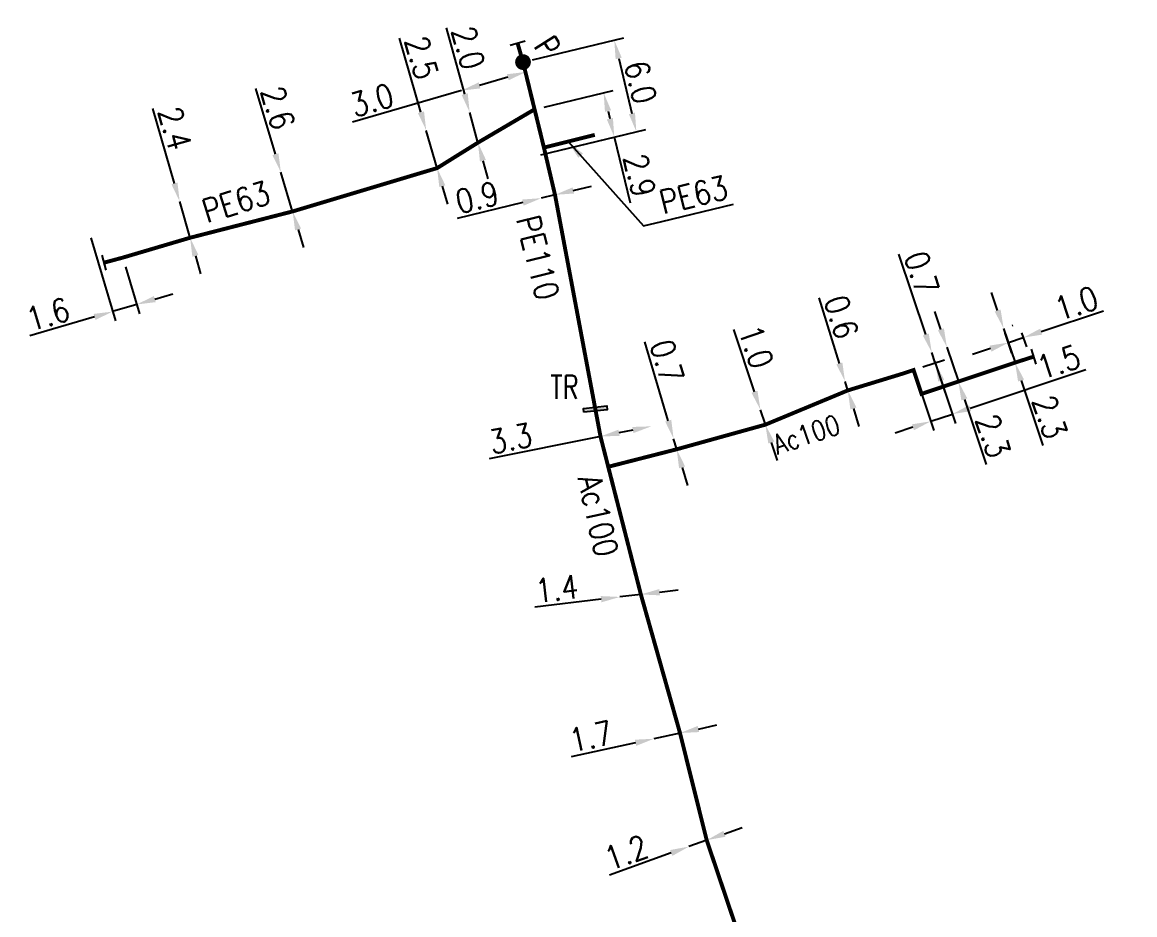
# Model space of a CAD drawing. Header units: millimetres. Extents: x 138988 to 140002, y 128990 to 130001.
# Drawn here: x 139740.7 to 139811.6, y 129443 to 129499.9 of the extents above; entities that cross this region are included whole.
import ezdxf
from ezdxf.enums import TextEntityAlignment as Align

# ---------------------------------------------------------------- set-up
doc = ezdxf.new("R2010")
doc.units = ezdxf.units.MM
doc.header["$PDMODE"] = 34
for name, pattern in [('L_25_AP', [2000, 1000, 1000]), ('L_25_PE', [2000, 1000, 1000]), ('L_RAC_PE', [3.5, 2, -1.5])]:
    doc.linetypes.add(name, pattern=pattern)
doc.layers.get('0').update_dxf_attribs({"linetype": 'CONTINUOUS'})
doc.layers.get('Defpoints').update_dxf_attribs({"linetype": 'CONTINUOUS'})
for name, color, linetype in [('L_150', 1, 'CONTINUOUS'), ('L_300', 7, 'CONTINUOUS'), ('L_340', 7, 'CONTINUOUS')]:
    doc.layers.add(name, color=color, linetype=linetype)
doc.layers.add('L_170', color=7, linetype='CONTINUOUS', plot=False)
doc.styles.add('G_ROMANS', font='ROMANS.SHX', dxfattribs={"width": 0.75})
doc.styles.get("Standard").update_dxf_attribs({"font": 'romans.shx', "width": 0.85})
doc.dimstyles.get("Standard").update_dxf_attribs({"dimtxt": 1.5, "dimasz": 1.2, "dimexe": 0.625, "dimexo": 0.625, "dimgap": 0.25, "dimtad": 1, "dimdec": 1, "dimzin": 0, "dimdsep": 46, "dimtxsty": 'Standard', "dimcen": -0.5, "dimadec": 0, "dimazin": 0, "dimtfac": 1, "dimtdec": 1, "dimtmove": 0, "dimatfit": 3, "dimfxl": 0, "dimtolj": 1, "dimtzin": 0, "dimarcsym": 0})

# ---------------------------------------------------------------- blocks, each defined once
blk = doc.blocks.new('*D937')
at = {"layer": 'Defpoints', "color": 0, "linetype": 'Continuous', "transparency": 16777216}
for p in [(139784.293, 129447.762), (139783.164, 129447.355), (139783.164, 129447.355)]:
    blk.add_point(p, dxfattribs=at)
at = {"layer": 'L_150', "color": 0, "linetype": 'Continuous', "lineweight": -2, "transparency": 16777216}
for p, q in [((139785.422, 129448.169), (139786.551, 129448.576)), ((139784.293, 129447.762), (139783.164, 129447.355)), ((139782.035, 129446.948), (139778.095, 129445.526))]:
    blk.add_line(p, q, dxfattribs=at)
at = {"layer": 'L_150', "color": 0, "linetype": 'Continuous', "transparency": 16777216}
for points in [[(139785.354, 129448.357), (139785.49, 129447.981), (139784.293, 129447.762)], [(139781.968, 129447.136), (139782.103, 129446.76), (139783.164, 129447.355)]]:
    blk.add_solid(points, dxfattribs=at)
at = {"layer": 'L_150', "color": 0, "linetype": 'Continuous', "transparency": 16777216, "insert": (139779.161, 129446.974), "char_height": 1.5, "attachment_point": 5, "rotation": 19.83422}
blk.add_mtext('\\A1;1.2', dxfattribs=at)
blk = doc.blocks.new('*D938')
at = {"layer": 'Defpoints', "color": 0, "linetype": 'Continuous', "transparency": 16777216}
for p in [(139782.593, 129454.587), (139780.932, 129454.223), (139780.932, 129454.223)]:
    blk.add_point(p, dxfattribs=at)
at = {"layer": 'L_150', "color": 0, "linetype": 'Continuous', "lineweight": -2, "transparency": 16777216}
for p, q in [((139782.593, 129454.587), (139780.932, 129454.223)), ((139783.765, 129454.844), (139784.937, 129455.1)), ((139779.76, 129453.966), (139775.668, 129453.07))]:
    blk.add_line(p, q, dxfattribs=at)
at = {"layer": 'L_150', "color": 0, "linetype": 'Continuous', "transparency": 16777216}
for points in [[(139783.722, 129455.039), (139783.808, 129454.648), (139782.593, 129454.587)], [(139779.717, 129454.162), (139779.803, 129453.771), (139780.932, 129454.223)]]:
    blk.add_solid(points, dxfattribs=at)
at = {"layer": 'L_150', "color": 0, "linetype": 'Continuous', "transparency": 16777216, "insert": (139776.914, 129454.366), "char_height": 1.5, "attachment_point": 5, "rotation": 12.35569}
blk.add_mtext('\\A1;1.7', dxfattribs=at)
blk = doc.blocks.new('*D939')
at = {"layer": 'Defpoints', "color": 0, "linetype": 'Continuous', "transparency": 16777216}
for p in [(139778.759, 129463.254), (139778.759, 129463.254), (139780.1, 129463.414)]:
    blk.add_point(p, dxfattribs=at)
at = {"layer": 'L_150', "color": 0, "linetype": 'Continuous', "lineweight": -2, "transparency": 16777216}
for p, q in [((139777.567, 129463.112), (139773.347, 129462.609)), ((139780.1, 129463.414), (139778.759, 129463.254)), ((139781.291, 129463.556), (139782.483, 129463.698))]:
    blk.add_line(p, q, dxfattribs=at)
at = {"layer": 'L_150', "color": 0, "linetype": 'Continuous', "transparency": 16777216}
for points in [[(139777.544, 129463.311), (139777.591, 129462.913), (139778.759, 129463.254)], [(139781.267, 129463.755), (139781.315, 129463.357), (139780.1, 129463.414)]]:
    blk.add_solid(points, dxfattribs=at)
at = {"layer": 'L_150', "color": 0, "linetype": 'Continuous', "transparency": 16777216, "insert": (139774.743, 129463.782), "char_height": 1.5, "attachment_point": 5, "rotation": 6.80017}
blk.add_mtext('\\A1;1.4', dxfattribs=at)
blk = doc.blocks.new('*D940')
at = {"layer": 'Defpoints', "color": 0, "linetype": 'Continuous', "transparency": 16777216}
for p in [(139787.714, 129475.181), (139787.714, 129475.181), (139788.028, 129474.232)]:
    blk.add_point(p, dxfattribs=at)
at = {"layer": 'L_150', "color": 0, "linetype": 'Continuous', "lineweight": -2, "transparency": 16777216}
for p, q in [((139787.337, 129476.32), (139786.019, 129480.297)), ((139788.028, 129474.232), (139787.714, 129475.181)), ((139788.406, 129473.093), (139788.783, 129471.953))]:
    blk.add_line(p, q, dxfattribs=at)
at = {"layer": 'L_150', "color": 0, "linetype": 'Continuous', "transparency": 16777216}
for points in [[(139787.527, 129476.383), (139787.147, 129476.257), (139787.714, 129475.181)], [(139788.596, 129473.155), (139788.216, 129473.03), (139788.028, 129474.232)]]:
    blk.add_solid(points, dxfattribs=at)
at = {"layer": 'L_150', "color": 0, "linetype": 'Continuous', "transparency": 16777216, "insert": (139787.439, 129479.193), "char_height": 1.5, "attachment_point": 5, "rotation": 288.32822}
blk.add_mtext('\\A1;1.0', dxfattribs=at)
blk = doc.blocks.new('*D941')
at = {"layer": 'Defpoints', "color": 0, "linetype": 'Continuous', "transparency": 16777216}
for p in [(139782.185, 129473.332), (139782.185, 129473.332), (139782.384, 129472.661)]:
    blk.add_point(p, dxfattribs=at)
at = {"layer": 'L_150', "color": 0, "linetype": 'Continuous', "lineweight": -2, "transparency": 16777216}
for p, q in [((139781.844, 129474.483), (139780.356, 129479.504)), ((139782.384, 129472.661), (139782.185, 129473.332)), ((139782.725, 129471.51), (139783.066, 129470.36))]:
    blk.add_line(p, q, dxfattribs=at)
at = {"layer": 'L_150', "color": 0, "linetype": 'Continuous', "transparency": 16777216}
for points in [[(139782.036, 129474.539), (139781.652, 129474.426), (139782.185, 129473.332)], [(139782.917, 129471.567), (139782.533, 129471.453), (139782.384, 129472.661)]]:
    blk.add_solid(points, dxfattribs=at)
at = {"layer": 'L_150', "color": 0, "linetype": 'Continuous', "transparency": 16777216, "insert": (139781.765, 129478.268), "char_height": 1.5, "attachment_point": 5, "rotation": 286.50921}
blk.add_mtext('\\A1;0.7', dxfattribs=at)
blk = doc.blocks.new('*D942')
at = {"layer": 'Defpoints', "color": 0, "linetype": 'Continuous', "transparency": 16777216}
for p in [(139793.101, 129476.983), (139793.101, 129476.983), (139793.279, 129476.41)]:
    blk.add_point(p, dxfattribs=at)
at = {"layer": 'L_150', "color": 0, "linetype": 'Continuous', "lineweight": -2, "transparency": 16777216}
for p, q in [((139792.744, 129478.129), (139791.445, 129482.303)), ((139793.279, 129476.41), (139793.101, 129476.983)), ((139793.636, 129475.264), (139793.992, 129474.119))]:
    blk.add_line(p, q, dxfattribs=at)
at = {"layer": 'L_150', "color": 0, "linetype": 'Continuous', "transparency": 16777216}
for points in [[(139792.935, 129478.188), (139792.553, 129478.069), (139793.101, 129476.983)], [(139793.827, 129475.324), (139793.445, 129475.205), (139793.279, 129476.41)]]:
    blk.add_solid(points, dxfattribs=at)
at = {"layer": 'L_150', "color": 0, "linetype": 'Continuous', "transparency": 16777216, "insert": (139792.871, 129481.086), "char_height": 1.5, "attachment_point": 5, "rotation": 287.28644}
blk.add_mtext('\\A1;0.6', dxfattribs=at)
blk = doc.blocks.new('*D943')
at = {"layer": 'Defpoints', "color": 0, "linetype": 'Continuous', "transparency": 16777216}
for p in [(139798.628, 129478.833), (139798.628, 129478.833), (139797.469, 129477.707)]:
    blk.add_point(p, dxfattribs=at)
at = {"layer": 'L_150', "color": 0, "linetype": 'Continuous', "lineweight": -2, "transparency": 16777216}
for p, q in [((139798.247, 129479.971), (139796.536, 129485.081)), ((139798.85, 129478.169), (139798.628, 129478.833)), ((139798.062, 129477.905), (139799.442, 129478.367)), ((139799.231, 129477.031), (139799.612, 129475.893))]:
    blk.add_line(p, q, dxfattribs=at)
at = {"layer": 'L_150', "color": 0, "linetype": 'Continuous', "transparency": 16777216}
for points in [[(139798.436, 129480.034), (139798.057, 129479.907), (139798.628, 129478.833)], [(139799.42, 129477.094), (139799.041, 129476.968), (139798.85, 129478.169)]]:
    blk.add_solid(points, dxfattribs=at)
at = {"layer": 'L_150', "color": 0, "linetype": 'Continuous', "transparency": 16777216, "insert": (139797.988, 129483.895), "char_height": 1.5, "attachment_point": 5, "rotation": 288.50542}
blk.add_mtext('\\A1;0.7', dxfattribs=at)
blk = doc.blocks.new('*D944')
at = {"layer": 'Defpoints', "color": 0, "linetype": 'Continuous', "transparency": 16777216}
for p in [(139798.622, 129478.831), (139797.469, 129477.707), (139799.937, 129474.901)]:
    blk.add_point(p, dxfattribs=at)
at = {"layer": 'L_150', "color": 0, "linetype": 'Continuous', "lineweight": -2, "transparency": 16777216}
for p, q in [((139798.82, 129478.238), (139800.136, 129474.309)), ((139801.075, 129475.282), (139808.442, 129477.748)), ((139797.668, 129477.114), (139798.761, 129473.849)), ((139798.562, 129474.441), (139799.937, 129474.901)), ((139797.424, 129474.06), (139796.286, 129473.679))]:
    blk.add_line(p, q, dxfattribs=at)
at = {"layer": 'L_150', "color": 0, "linetype": 'Continuous', "transparency": 16777216}
for points in [[(139801.012, 129475.472), (139801.139, 129475.093), (139799.937, 129474.901)], [(139797.361, 129474.25), (139797.488, 129473.871), (139798.562, 129474.441)]]:
    blk.add_solid(points, dxfattribs=at)
at = {"layer": 'L_150', "color": 0, "linetype": 'Continuous', "transparency": 16777216, "insert": (139806.708, 129478.222), "char_height": 1.5, "attachment_point": 5, "rotation": 18.50653}
blk.add_mtext('\\A1;1.5', dxfattribs=at)
blk = doc.blocks.new('*D945')
at = {"layer": 'Defpoints', "color": 0, "linetype": 'Continuous', "transparency": 16777216}
for p in [(139799.592, 129479.155), (139799.592, 129479.155), (139800.321, 129476.974)]:
    blk.add_point(p, dxfattribs=at)
at = {"layer": 'L_150', "color": 0, "linetype": 'Continuous', "lineweight": -2, "transparency": 16777216}
for p, q in [((139799.211, 129480.293), (139798.83, 129481.431)), ((139799.592, 129479.155), (139800.321, 129476.974)), ((139800.702, 129475.836), (139802.089, 129471.69))]:
    blk.add_line(p, q, dxfattribs=at)
at = {"layer": 'L_150', "color": 0, "linetype": 'Continuous', "transparency": 16777216}
for points in [[(139799.401, 129480.357), (139799.021, 129480.23), (139799.592, 129479.155)], [(139800.892, 129475.9), (139800.512, 129475.773), (139800.321, 129476.974)]]:
    blk.add_solid(points, dxfattribs=at)
at = {"layer": 'L_150', "color": 0, "linetype": 'Continuous', "transparency": 16777216, "insert": (139802.534, 129473.511), "char_height": 1.5, "attachment_point": 5, "rotation": 288.49495}
blk.add_mtext('\\A1;2.3', dxfattribs=at)
blk = doc.blocks.new('*D946')
at = {"layer": 'Defpoints', "color": 0, "linetype": 'Continuous', "transparency": 16777216}
for p in [(139803.154, 129480.347), (139803.203, 129480.363), (139803.932, 129478.182)]:
    blk.add_point(p, dxfattribs=at)
at = {"layer": 'L_340', "color": 0, "linetype": 'Continuous', "lineweight": -2, "transparency": 16777216}
for p, q in [((139802.822, 129481.501), (139802.441, 129482.639)), ((139803.203, 129480.363), (139803.932, 129478.182)), ((139803.746, 129480.545), (139803.795, 129480.561)), ((139804.313, 129477.044), (139805.7, 129472.898))]:
    blk.add_line(p, q, dxfattribs=at)
at = {"layer": 'L_340', "color": 0, "linetype": 'Continuous', "transparency": 16777216}
for points in [[(139803.012, 129481.565), (139802.632, 129481.438), (139803.203, 129480.363)], [(139804.503, 129477.107), (139804.123, 129476.98), (139803.932, 129478.182)]]:
    blk.add_solid(points, dxfattribs=at)
at = {"layer": 'L_340', "color": 0, "linetype": 'Continuous', "transparency": 16777216, "insert": (139806.145, 129474.719), "char_height": 1.5, "attachment_point": 5, "rotation": 288.49495}
blk.add_mtext('\\A1;2.3', dxfattribs=at)
blk = doc.blocks.new('*D947')
at = {"layer": 'Defpoints', "color": 0, "linetype": 'Continuous', "transparency": 16777216}
for p in [(139804.151, 129480.68), (139804.455, 129479.772), (139803.932, 129478.182)]:
    blk.add_point(p, dxfattribs=at)
at = {"layer": 'L_340', "color": 0, "linetype": 'Continuous', "lineweight": -2, "transparency": 16777216}
for p, q in [((139805.593, 129480.153), (139809.566, 129481.482)), ((139804.349, 129480.087), (139804.653, 129479.179)), ((139803.734, 129478.775), (139803.308, 129480.047)), ((139803.506, 129479.455), (139804.455, 129479.772)), ((139802.368, 129479.074), (139801.23, 129478.693))]:
    blk.add_line(p, q, dxfattribs=at)
at = {"layer": 'L_340', "color": 0, "linetype": 'Continuous', "transparency": 16777216}
for points in [[(139805.529, 129480.342), (139805.656, 129479.963), (139804.455, 129479.772)], [(139802.305, 129479.264), (139802.432, 129478.884), (139803.506, 129479.455)]]:
    blk.add_solid(points, dxfattribs=at)
at = {"layer": 'L_340', "color": 0, "linetype": 'Continuous', "transparency": 16777216, "insert": (139807.831, 129481.956), "char_height": 1.5, "attachment_point": 5, "rotation": 18.49495}
blk.add_mtext('\\A1;1.0', dxfattribs=at)
blk = doc.blocks.new('*D948')
at = {"layer": 'Defpoints', "color": 0, "linetype": 'Continuous', "transparency": 16777216}
for p in [(139780.764, 129474.122), (139780.764, 129474.122), (139777.528, 129473.476)]:
    blk.add_point(p, dxfattribs=at)
at = {"layer": 'L_150', "color": 0, "linetype": 'Continuous', "lineweight": -2, "transparency": 16777216}
for p, q in [((139779.588, 129473.887), (139778.705, 129473.711)), ((139777.528, 129473.476), (139770.444, 129472.06))]:
    blk.add_line(p, q, dxfattribs=at)
at = {"layer": 'L_150', "color": 0, "linetype": 'Continuous', "transparency": 16777216}
for points in [[(139778.666, 129473.907), (139778.744, 129473.515), (139777.528, 129473.476)], [(139779.549, 129474.083), (139779.627, 129473.691), (139780.764, 129474.122)]]:
    blk.add_solid(points, dxfattribs=at)
at = {"layer": 'L_150', "color": 0, "linetype": 'Continuous', "transparency": 16777216, "insert": (139771.803, 129473.351), "char_height": 1.5, "attachment_point": 5, "rotation": 11.30052}
blk.add_mtext('\\A1;3.3', dxfattribs=at)
blk = doc.blocks.new('*D949')
at = {"layer": 'Defpoints', "color": 0, "linetype": 'Continuous', "transparency": 16777216}
for p in [(139773.757, 129488.655), (139773.757, 129488.655), (139774.631, 129488.866)]:
    blk.add_point(p, dxfattribs=at)
at = {"layer": 'L_150', "color": 0, "linetype": 'Continuous', "lineweight": -2, "transparency": 16777216}
for p, q in [((139775.798, 129489.147), (139776.965, 129489.429)), ((139774.631, 129488.866), (139773.757, 129488.655)), ((139772.59, 129488.374), (139768.399, 129487.364))]:
    blk.add_line(p, q, dxfattribs=at)
at = {"layer": 'L_150', "color": 0, "linetype": 'Continuous', "transparency": 16777216}
for points in [[(139775.751, 129489.342), (139775.845, 129488.953), (139774.631, 129488.866)], [(139772.543, 129488.568), (139772.637, 129488.18), (139773.757, 129488.655)]]:
    blk.add_solid(points, dxfattribs=at)
at = {"layer": 'L_150', "color": 0, "linetype": 'Continuous', "transparency": 16777216, "insert": (139769.677, 129488.7), "char_height": 1.5, "attachment_point": 5, "rotation": 13.55407}
blk.add_mtext('\\A1;0.9', dxfattribs=at)
blk = doc.blocks.new('*D950')
at = {"layer": 'Defpoints', "color": 0, "linetype": 'Continuous', "transparency": 16777216}
for p in [(139773.33, 129494.312), (139778.407, 129492.553), (139773.124, 129491.279)]:
    blk.add_point(p, dxfattribs=at)
at = {"layer": 'L_150', "color": 0, "linetype": 'Continuous', "lineweight": -2, "transparency": 16777216}
for p, q in [((139773.938, 129494.458), (139778.335, 129495.518)), ((139778.008, 129494.205), (139778.126, 129493.719)), ((139773.732, 129491.425), (139779.014, 129492.699)), ((139778.407, 129492.553), (139779.417, 129488.362))]:
    blk.add_line(p, q, dxfattribs=at)
at = {"layer": 'L_150', "color": 0, "linetype": 'Continuous', "transparency": 16777216}
for points in [[(139778.203, 129494.252), (139777.814, 129494.158), (139777.727, 129495.372)], [(139778.32, 129493.766), (139777.931, 129493.672), (139778.407, 129492.553)]]:
    blk.add_solid(points, dxfattribs=at)
at = {"layer": 'L_150', "color": 0, "linetype": 'Continuous', "transparency": 16777216, "insert": (139780.025, 129490.108), "char_height": 1.5, "attachment_point": 5, "rotation": 283.55407}
blk.add_mtext('\\A1;2.9', dxfattribs=at)
blk = doc.blocks.new('*D951')
at = {"layer": 'Defpoints', "color": 0, "linetype": 'Continuous', "transparency": 16777216}
for p in [(139772.593, 129497.323), (139779.812, 129492.891), (139773.124, 129491.279)]:
    blk.add_point(p, dxfattribs=at)
at = {"layer": 'L_300', "color": 0, "linetype": 'Continuous', "lineweight": -2, "transparency": 16777216}
for p, q in [((139773.2, 129497.469), (139779.013, 129498.871)), ((139778.687, 129497.558), (139779.531, 129494.058)), ((139773.732, 129491.425), (139780.419, 129493.038))]:
    blk.add_line(p, q, dxfattribs=at)
at = {"layer": 'L_300', "color": 0, "linetype": 'Continuous', "transparency": 16777216}
for points in [[(139778.881, 129497.604), (139778.492, 129497.511), (139778.406, 129498.724)], [(139779.725, 129494.105), (139779.336, 129494.011), (139779.812, 129492.891)]]:
    blk.add_solid(points, dxfattribs=at)
at = {"layer": 'L_300', "color": 0, "linetype": 'Continuous', "transparency": 16777216, "insert": (139780.081, 129496.042), "char_height": 1.5, "attachment_point": 5, "rotation": 283.55407}
blk.add_mtext('\\A1;6.0', dxfattribs=at)
blk = doc.blocks.new('*D952')
at = {"layer": 'Defpoints', "color": 0, "linetype": 'Continuous', "transparency": 16777216}
for p in [(139772.593, 129497.323), (139768.674, 129495.507), (139768.674, 129495.507)]:
    blk.add_point(p, dxfattribs=at)
at = {"layer": 'L_300', "color": 0, "linetype": 'Continuous', "lineweight": -2, "transparency": 16777216}
for p, q in [((139772.766, 129496.722), (139772.949, 129496.09)), ((139771.622, 129496.357), (139769.827, 129495.839)), ((139768.674, 129495.507), (139761.726, 129493.502))]:
    blk.add_line(p, q, dxfattribs=at)
at = {"layer": 'L_300', "color": 0, "linetype": 'Continuous', "transparency": 16777216}
for points in [[(139771.567, 129496.55), (139771.678, 129496.165), (139772.775, 129496.69)], [(139769.772, 129496.032), (139769.883, 129495.647), (139768.674, 129495.507)]]:
    blk.add_solid(points, dxfattribs=at)
at = {"layer": 'L_300', "color": 0, "linetype": 'Continuous', "transparency": 16777216, "insert": (139762.973, 129494.902), "char_height": 1.5, "attachment_point": 5, "rotation": 16.09653}
blk.add_mtext('\\A1;3.0', dxfattribs=at)
blk = doc.blocks.new('*D953')
at = {"layer": 'Defpoints', "color": 0, "linetype": 'Continuous', "transparency": 16777216}
for p in [(139766.429, 129492.972), (139766.429, 129492.972), (139767.122, 129490.57)]:
    blk.add_point(p, dxfattribs=at)
at = {"layer": 'L_150', "color": 0, "linetype": 'Continuous', "lineweight": -2, "transparency": 16777216}
for p, q in [((139766.096, 129494.125), (139764.733, 129498.849)), ((139767.122, 129490.57), (139766.429, 129492.972)), ((139767.455, 129489.417), (139767.788, 129488.264))]:
    blk.add_line(p, q, dxfattribs=at)
at = {"layer": 'L_150', "color": 0, "linetype": 'Continuous', "transparency": 16777216}
for points in [[(139766.288, 129494.18), (139765.904, 129494.07), (139766.429, 129492.972)], [(139767.647, 129489.473), (139767.263, 129489.362), (139767.122, 129490.57)]]:
    blk.add_solid(points, dxfattribs=at)
at = {"layer": 'L_150', "color": 0, "linetype": 'Continuous', "transparency": 16777216, "insert": (139766.134, 129497.602), "char_height": 1.5, "attachment_point": 5, "rotation": 286.09657}
blk.add_mtext('\\A1;2.5', dxfattribs=at)
blk = doc.blocks.new('*D954')
at = {"layer": 'Defpoints', "color": 0, "linetype": 'Continuous', "transparency": 16777216}
for p in [(139757.173, 129490.301), (139757.173, 129490.301), (139757.922, 129487.811)]:
    blk.add_point(p, dxfattribs=at)
at = {"layer": 'L_150', "color": 0, "linetype": 'Continuous', "lineweight": -2, "transparency": 16777216}
for p, q in [((139756.827, 129491.45), (139755.568, 129495.636)), ((139757.922, 129487.811), (139757.173, 129490.301)), ((139758.268, 129486.662), (139758.614, 129485.513))]:
    blk.add_line(p, q, dxfattribs=at)
at = {"layer": 'L_150', "color": 0, "linetype": 'Continuous', "transparency": 16777216}
for points in [[(139757.019, 129491.508), (139756.636, 129491.392), (139757.173, 129490.301)], [(139758.459, 129486.72), (139758.076, 129486.605), (139757.922, 129487.811)]]:
    blk.add_solid(points, dxfattribs=at)
at = {"layer": 'L_150', "color": 0, "linetype": 'Continuous', "transparency": 16777216, "insert": (139756.982, 129494.406), "char_height": 1.5, "attachment_point": 5, "rotation": 286.74694}
blk.add_mtext('\\A1;2.6', dxfattribs=at)
blk = doc.blocks.new('*D955')
at = {"layer": 'Defpoints', "color": 0, "linetype": 'Continuous', "transparency": 16777216}
for p in [(139750.728, 129488.441), (139750.728, 129488.441), (139751.393, 129486.135)]:
    blk.add_point(p, dxfattribs=at)
at = {"layer": 'L_150', "color": 0, "linetype": 'Continuous', "lineweight": -2, "transparency": 16777216}
for p, q in [((139750.395, 129489.594), (139749.016, 129494.372)), ((139751.393, 129486.135), (139750.728, 129488.441)), ((139751.726, 129484.982), (139752.059, 129483.829))]:
    blk.add_line(p, q, dxfattribs=at)
at = {"layer": 'L_150', "color": 0, "linetype": 'Continuous', "transparency": 16777216}
for points in [[(139750.587, 129489.649), (139750.203, 129489.538), (139750.728, 129488.441)], [(139751.918, 129485.038), (139751.534, 129484.927), (139751.393, 129486.135)]]:
    blk.add_solid(points, dxfattribs=at)
at = {"layer": 'L_150', "color": 0, "linetype": 'Continuous', "transparency": 16777216, "insert": (139750.425, 129493.097), "char_height": 1.5, "attachment_point": 5, "rotation": 286.09902}
blk.add_mtext('\\A1;2.4', dxfattribs=at)
blk = doc.blocks.new('*D956')
at = {"layer": 'Defpoints', "color": 0, "linetype": 'Continuous', "transparency": 16777216}
for p in [(139744.894, 129486.719), (139747.108, 129484.87), (139746.455, 129481.431)]:
    blk.add_point(p, dxfattribs=at)
at = {"layer": 'L_340', "color": 0, "linetype": 'Continuous', "lineweight": -2, "transparency": 16777216}
for p, q in [((139745.071, 129486.12), (139746.632, 129480.832)), ((139747.285, 129484.271), (139748.166, 129481.285)), ((139749.14, 129482.224), (139750.291, 129482.563)), ((139747.989, 129481.884), (139746.455, 129481.431)), ((139745.304, 129481.091), (139741.191, 129479.877))]:
    blk.add_line(p, q, dxfattribs=at)
at = {"layer": 'L_340', "color": 0, "linetype": 'Continuous', "transparency": 16777216}
for points in [[(139749.084, 129482.416), (139749.197, 129482.032), (139747.989, 129481.884)], [(139745.247, 129481.283), (139745.36, 129480.9), (139746.455, 129481.431)]]:
    blk.add_solid(points, dxfattribs=at)
at = {"layer": 'L_340', "color": 0, "linetype": 'Continuous', "transparency": 16777216, "insert": (139742.341, 129481.26), "char_height": 1.5, "attachment_point": 5, "rotation": 16.44432}
blk.add_mtext('\\A1;1.6', dxfattribs=at)
blk = doc.blocks.new('L_340_07')
at = {"color": 0, "linetype": 'Continuous', "const_width": 0.25, "flags": 128}
blk.add_lwpolyline([(0, 0), (1.25, 0)], dxfattribs=at)
at = {"color": 0, "linetype": 'Continuous', "flags": 128}
blk.add_lwpolyline([(1.25, -0.5), (1.25, 0.5)], dxfattribs=at)
at = {"color": 0, "linetype": 'Continuous', "style": 'G_ROMANS', "width": 0.75, "flags": 3}
for tag, p in [('DEF_LEG', (0.723, -3.465)), ('DEF_COUP', (0.723, -5.965)), ('DEF_TYPE', (0.723, -8.465))]:
    blk.add_attdef(tag, text='', height=1.2, dxfattribs=at).set_placement(p, align=Align.MIDDLE)
blk = doc.blocks.new('L_340_19')
at = {"linetype": 'Continuous'}
blk.add_hatch(color=0, dxfattribs=at).paths.add_polyline_path([(0.125, 0.75), (-0.125, 0.75), (-0.125, -0.75), (0.125, -0.75)])
at = {"color": 0, "linetype": 'Continuous'}
blk.add_lwpolyline([(-0.125, 0.75), (0.125, 0.75), (0.125, -0.75), (-0.125, -0.75)], close=True, dxfattribs=at)
at = {"color": 0, "linetype": 'Continuous', "width": 0.75}
for tag, height, flags, p in [('TR', 1.5, 8, (0, 3)), ('DEF_LEG', 1.2, 3, (0, -5)), ('DEF_COUP', 1.2, 3, (0, -7.5)), ('DEF_TYPE', 1.2, 3, (0, -10))]:
    blk.add_attdef(tag, text='', height=height, dxfattribs=dict(at, flags=flags)).set_placement(p, align=Align.MIDDLE)
blk = doc.blocks.new('*D1228')
at = {"layer": 'Defpoints', "color": 0, "linetype": 'Continuous', "transparency": 16777216}
for p in [(139769.197, 129494.122), (139769.197, 129494.122), (139769.726, 129492.193)]:
    blk.add_point(p, dxfattribs=at)
at = {"layer": 'L_150', "color": 0, "linetype": 'Continuous', "lineweight": -2, "transparency": 16777216}
for p, q in [((139768.88, 129495.279), (139767.725, 129499.495)), ((139769.726, 129492.193), (139769.197, 129494.122)), ((139770.043, 129491.036), (139770.36, 129489.878))]:
    blk.add_line(p, q, dxfattribs=at)
at = {"layer": 'L_150', "color": 0, "linetype": 'Continuous', "transparency": 16777216}
for points in [[(139769.073, 129495.332), (139768.687, 129495.226), (139769.197, 129494.122)], [(139770.236, 129491.089), (139769.85, 129490.983), (139769.726, 129492.193)]]:
    blk.add_solid(points, dxfattribs=at)
at = {"layer": 'L_150', "color": 0, "linetype": 'Continuous', "transparency": 16777216, "insert": (139769.108, 129498.23), "char_height": 1.5, "attachment_point": 5, "rotation": 285.32372}
blk.add_mtext('\\A1;2.0', dxfattribs=at)
blk = doc.blocks.new('L_300_12')
at = {"color": 0, "linetype": 'Continuous', "const_width": 0.497, "flags": 128}
blk.add_lwpolyline([(-0.252, 0, 1), (0.252, 0, 1)], format="xyb", close=True, dxfattribs=at)
at = {"color": 0, "linetype": 'Continuous', "style": 'G_ROMANS', "width": 0.75}
blk.add_text('P', height=1.5, dxfattribs=at).set_placement((0, 1.85), align=Align.MIDDLE)
at = {"color": 0, "linetype": 'Continuous', "width": 0.75, "flags": 3}
for tag, p in [('DEF_LEG', (0, -5)), ('DEF_COUP', (0, -7.5)), ('DEF_TYPE', (0, -10))]:
    blk.add_attdef(tag, text='', height=1.2, dxfattribs=at).set_placement(p, align=Align.MIDDLE)

msp = doc.modelspace()

# ---------------------------------------------------------------- linework, layer by layer
at = {"layer": 'L_150', "linetype": 'L_25_PE', "flags": 128}
msp.add_lwpolyline([(139772.593, 129497.323, 0.25, 0.25, 0), (139773.926, 129491.876, 0.25, 0.25, 0), (139774.631, 129488.866, 0.25, 0.25, 0), (139777.2, 129475.222, 0.25, 0.25, 0), (139777.2, 129475.222, 0, 0, 0)], format="xyseb", dxfattribs=at)
at = {"layer": 'L_150', "linetype": 'L_25_PE', "const_width": 0.25, "flags": 128}
msp.add_lwpolyline([(139747.108, 129484.87), (139751.393, 129486.135), (139757.922, 129487.811), (139767.122, 129490.57), (139769.726, 129492.193), (139773.33, 129494.312)], dxfattribs=at)
at = {"layer": 'L_150', "linetype": 'L_25_AP', "flags": 128}
msp.add_lwpolyline([(139778.021, 129471.546, 0.25, 0.25, 0), (139782.384, 129472.661, 0.25, 0.25, 0), (139788.03, 129474.229, 0.25, 0.25, 0), (139793.279, 129476.41, 0.25, 0.25, 0), (139796.896, 129477.515, 0.25, 0.25, 0), (139797.469, 129477.707, 0.25, 0.25, 0), (139797.977, 129476.189, 0.25, 0.25, 0), (139800.321, 129476.974, 0.25, 0.25, 0), (139803.883, 129478.165, 0.25, 0.25, 0), (139803.932, 129478.182, 0, 0, 0)], format="xyseb", dxfattribs=at)
at = {"layer": 'L_150', "linetype": 'L_25_AP', "const_width": 0.25, "flags": 128}
msp.add_lwpolyline([(139777.2, 129475.222), (139777.528, 129473.476), (139780.1, 129463.414), (139782.593, 129454.587), (139784.293, 129447.762), (139787.38, 129438.615), (139788.905, 129433.755), (139792.823, 129424.304), (139795.315, 129416.465), (139796.296, 129413.412), (139798.418, 129408.059), (139799.397, 129404.169), (139800.077, 129402.223), (139801.047, 129399.08), (139809.213, 129380.736), (139812.752, 129371.333), (139814.448, 129366.113), (139817.015, 129355.132), (139818.019, 129334.96), (139818.387, 129333.777), (139818.387, 129333.777), (139818.387, 129333.777), (139818.673, 129321.065), (139817.914, 129312.51), (139818.469, 129308.607), (139823.599, 129304.684), (139822.758, 129292.96), (139821.199, 129267.721), (139820.122, 129252.922), (139819.625, 129247.387)], dxfattribs=at)
at = {"layer": 'L_170', "linetype": 'L_RAC_PE', "ltscale": 0.5, "const_width": 0.25}
msp.add_lwpolyline([(139773.926, 129491.876), (139777.165, 129492.685)], dxfattribs=at)

# ---------------------------------------------------------------- block references
at = {"layer": 'L_300', "ltscale": 0.5, "rotation": 302.3401474749435}
msp.add_blockref('L_300_12', (139772.593, 129497.323), dxfattribs=at)
at = {"layer": 'L_340'}
for p, rotation in [((139772.593, 129497.323), 106.0965307934176), ((139747.108, 129484.87), 195.073875469935), ((139803.932, 129478.182), 17.74268848970597)]:
    msp.add_blockref('L_340_07', p, dxfattribs=dict(at, rotation=rotation))
ref = msp.add_blockref('L_340_19', (139777.2, 129475.222), dxfattribs=dict(at, rotation=96.29181031279933))
ref.add_attrib('TR', 'TR', dxfattribs={"layer": '0', "color": 0, "linetype": 'Continuous', "height": 1.5, "width": 0.75, "flags": 8}).set_placement((139775.24, 129476.618), align=Align.MIDDLE)

# ---------------------------------------------------------------- texts
at = {"layer": 'L_150', "linetype": 'Continuous', "width": 0.85}
for s, height, rotation, p in [('PE63', 1.5, 17.24817, (139752.452, 129487.056)), ('PE110', 1.5, 283.98115, (139772.152, 129487.346)), ('Ac100', 1.25, 18.49293, (139788.771, 129472.319)), ('Ac100', 1.5, 282.53481, (139776.082, 129470.823))]:
    msp.add_text(s, height=height, rotation=rotation, dxfattribs=at).set_placement(p)
at = {"layer": 'L_170', "linetype": 'Continuous', "ltscale": 0.5, "insert": (139781.166, 129489.086), "char_height": 1.5, "attachment_point": 1, "rotation": 13.62725}
msp.add_mtext('PE63', dxfattribs=at)

# ---------------------------------------------------------------- dimensions: what is measured, and where the dimension line sits
at = {"layer": 'L_150', "linetype": 'Continuous'}
for base, p1, p2, angle, picture, middle in [((139766.429, 129492.972), (139767.122, 129490.57), (139766.429, 129492.972), 286.09657, '*D953', (139765.173, 129497.325)), ((139769.197, 129494.122), (139769.726, 129492.193), (139769.197, 129494.122), 285.32372, '*D1228', (139768.144, 129497.966)), ((139757.173, 129490.301), (139757.922, 129487.811), (139757.173, 129490.301), 286.74694, '*D954', (139756.025, 129494.118)), ((139778.407, 129492.553), (139773.33, 129494.312), (139773.124, 129491.279), 103.55407, '*D950', (139779.053, 129489.874)), ((139750.728, 129488.441), (139751.393, 129486.135), (139750.728, 129488.441), 286.09902, '*D955', (139749.464, 129492.819)), ((139773.757, 129488.655), (139774.631, 129488.866), (139773.757, 129488.655), 13.55407, '*D949', (139769.911, 129487.728)), ((139798.628, 129478.833), (139797.469, 129477.707), (139798.628, 129478.833), 288.50542, '*D943', (139797.039, 129483.578)), ((139793.101, 129476.983), (139793.279, 129476.41), (139793.101, 129476.983), 287.28644, '*D942', (139791.917, 129480.789)), ((139787.714, 129475.181), (139788.028, 129474.232), (139787.714, 129475.181), 288.32822, '*D940', (139786.489, 129478.878)), ((139799.592, 129479.155), (139800.321, 129476.974), (139799.592, 129479.155), 288.49495, '*D945', (139801.586, 129473.194)), ((139782.185, 129473.332), (139782.384, 129472.661), (139782.185, 129473.332), 286.50921, '*D941', (139780.806, 129477.984)), ((139799.937, 129474.901), (139797.469, 129477.707), (139798.622, 129478.831), 198.50653, '*D944', (139807.025, 129477.274)), ((139780.764, 129474.122), (139777.528, 129473.476), (139780.764, 129474.122), 191.30052, '*D948', (139771.999, 129472.371)), ((139778.759, 129463.254), (139780.0995, 129463.4138), (139778.759, 129463.254), 6.80017, '*D939', (139774.8616, 129462.7893)), ((139780.932, 129454.223), (139782.593, 129454.587), (139780.932, 129454.223), 12.35569, '*D938', (139777.128, 129453.39)), ((139783.164, 129447.355), (139784.293, 129447.762), (139783.164, 129447.355), 19.83422, '*D937', (139779.501, 129446.034))]:
    dim = msp.add_linear_dim(base=base, p1=p1, p2=p2, angle=angle, dimstyle='Standard', dxfattribs=at)
    dim.commit()
    dim.dimension.update_dxf_attribs({"geometry": picture, "text_midpoint": middle, "dimtype": 160})
at = {"layer": 'L_300', "linetype": 'Continuous'}
dim = msp.add_linear_dim(base=(139779.812, 129492.891), p1=(139772.593, 129497.323), p2=(139773.124, 129491.279), angle=103.55407, dimstyle='Standard', dxfattribs=at)
dim.commit()
dim.dimension.update_dxf_attribs({"geometry": '*D951', "text_midpoint": (139779.109, 129495.808), "dimtype": 160})
dim = msp.add_linear_dim(base=(139768.674, 129495.507), p1=(139772.593, 129497.323), p2=(139768.674, 129495.507), angle=16.09653, text='3.0', dimstyle='Standard', dxfattribs=at)
dim.commit()
dim.dimension.update_dxf_attribs({"geometry": '*D952', "text_midpoint": (139763.25, 129493.941), "dimtype": 160})
at = {"layer": 'L_340', "linetype": 'Continuous'}
for base, p1, p2, angle, picture, middle in [((139746.455, 129481.431), (139747.108, 129484.87), (139744.894, 129486.719), 16.44432, '*D956', (139742.625, 129480.301)), ((139804.455, 129479.772), (139803.932, 129478.182), (139804.151, 129480.68), 198.49495, '*D947', (139808.148, 129481.007)), ((139803.203, 129480.363), (139803.932, 129478.182), (139803.154, 129480.347), 288.49495, '*D946', (139805.197, 129474.402))]:
    dim = msp.add_linear_dim(base=base, p1=p1, p2=p2, angle=angle, dimstyle='Standard', dxfattribs=at)
    dim.commit()
    dim.dimension.update_dxf_attribs({"geometry": picture, "text_midpoint": middle, "dimtype": 160})

# ---------------------------------------------------------------- leaders
at = {"layer": 'L_170', "linetype": 'Continuous', "ltscale": 0.5, "annotation_type": 0, "has_hookline": 1, "hookline_direction": 0, "text_width": 4.432, "horizontal_direction": (0.971849, 0.235604, 0)}
msp.add_leader([(139775.459, 129492.259), (139780.276, 129486.891), (139781.442, 129487.173)], dimstyle='Standard', override={"dimgap": 0.25, "dimtad": 2}, dxfattribs=at)

doc.saveas('drawing.dxf')
